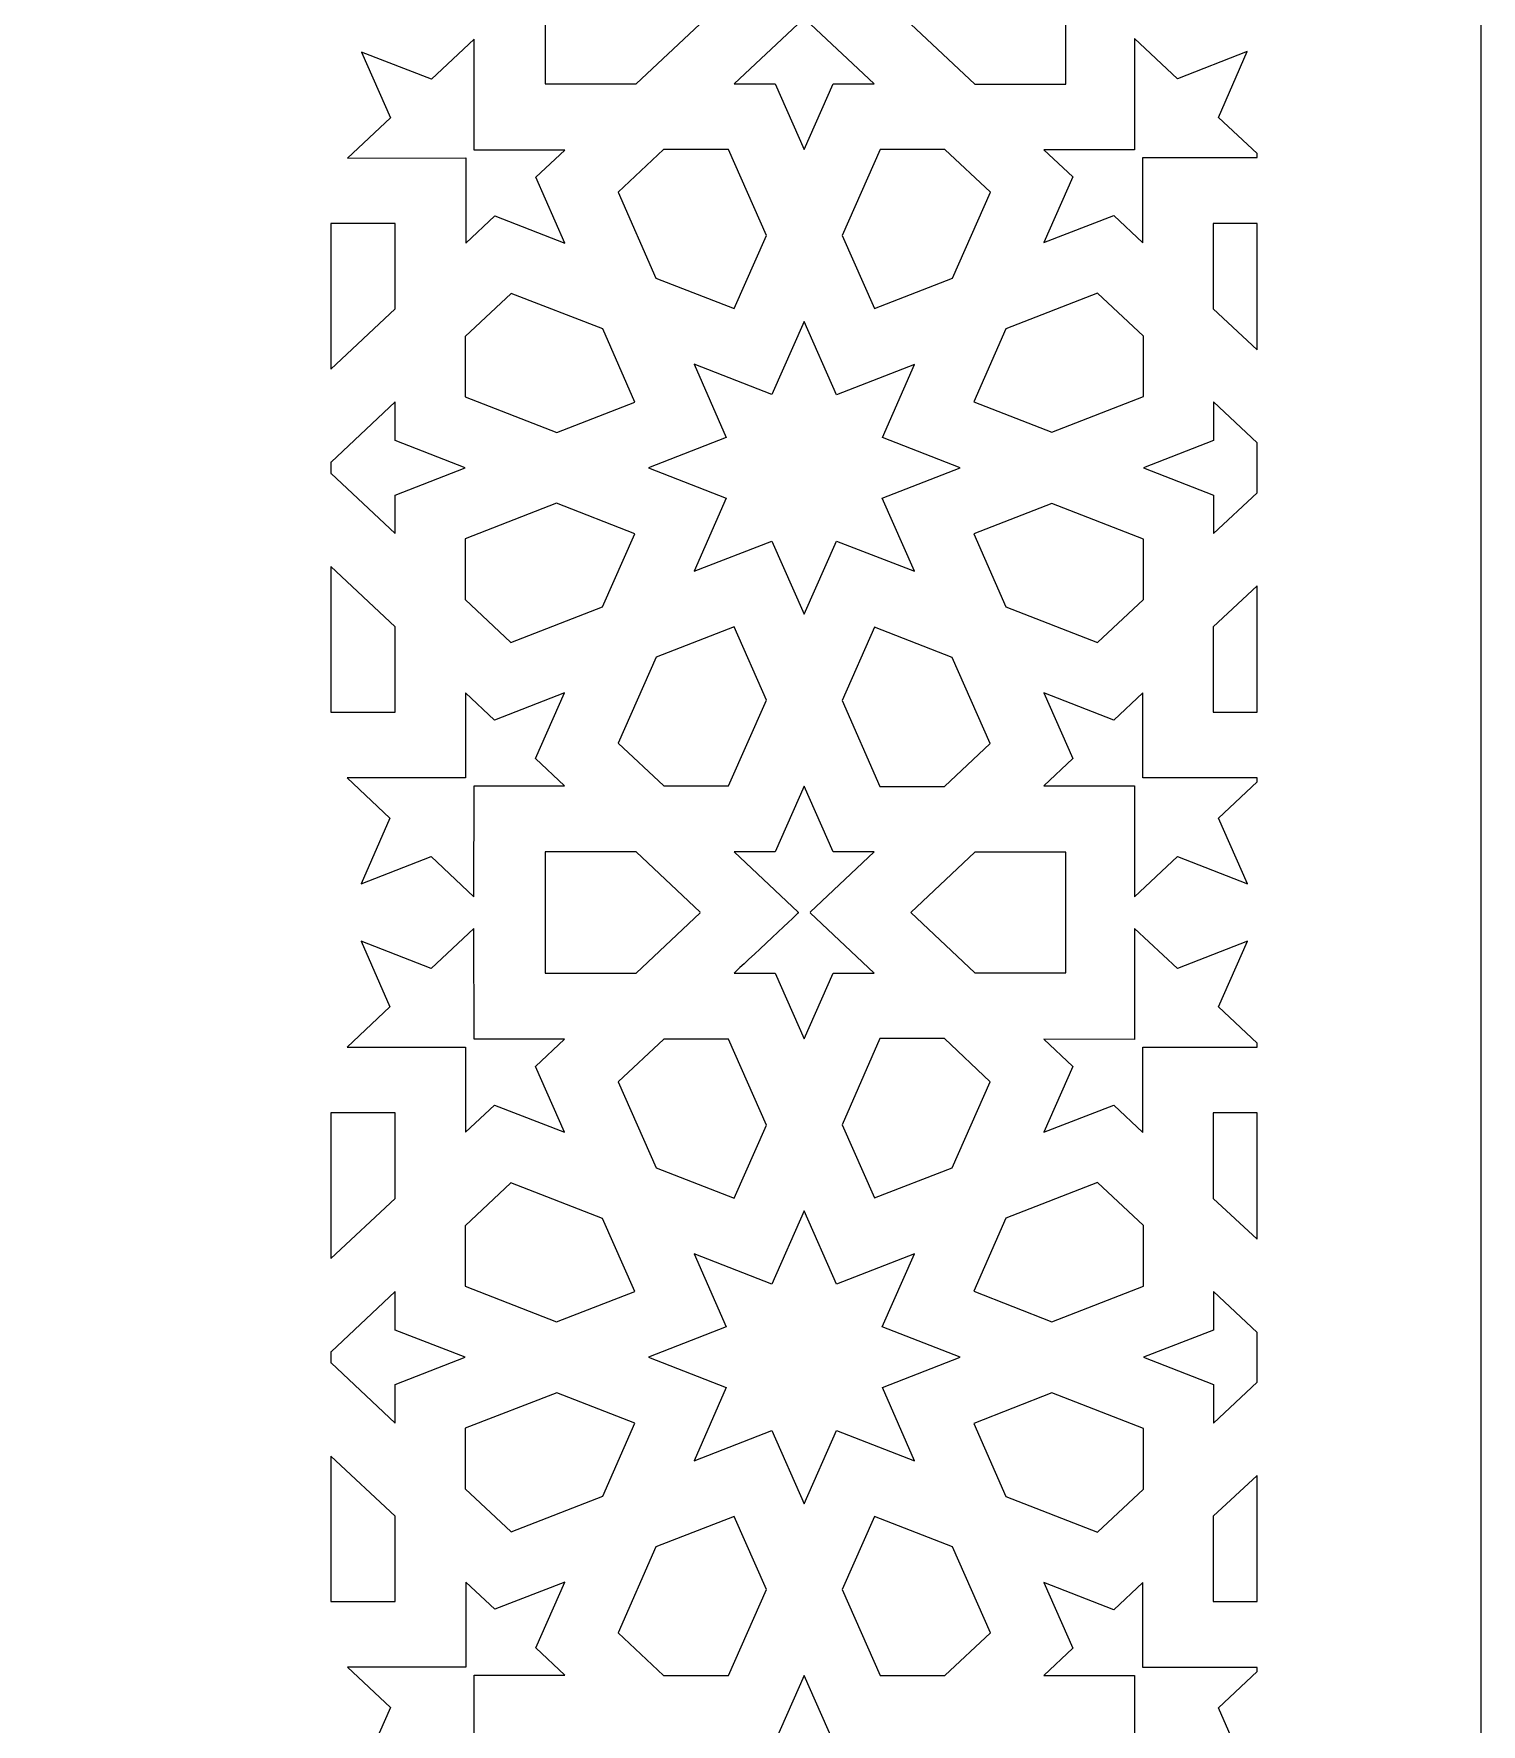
# Model space of a CAD drawing. Header units: millimetres. Extents: x -167 to 167, y -425 to 425.
# Drawn here: x 64.3 to 167, y -215.9 to -96 of the extents above; entities that cross this region are included whole.
import ezdxf

# ---------------------------------------------------------------- set-up
doc = ezdxf.new("R2010")
doc.units = ezdxf.units.MM
doc.header["$MEASUREMENT"] = 0
doc.layers.add('Layer 1', color=18, linetype='Continuous', true_color=0x000000)

msp = doc.modelspace()

# ---------------------------------------------------------------- linework, layer by layer
at = {"layer": 'Layer 1', "color": 250, "lineweight": 9, "true_color": 0x333333}
msp.add_lwpolyline([(-167.02, -424.72), (167.02, -424.72), (167.02, 424.72), (-167.02, 424.72)], close=True, dxfattribs=at)
for points, knots in [([(116.94, -91.05), (116.94, -91.05), (118.99, -86.39), (118.99, -86.39), (118.99, -86.39), (121.05, -91.05), (121.05, -91.05), (121.05, -91.05), (123.97, -91.05), (123.97, -91.05), (123.97, -91.05), (119.44, -95.3), (119.44, -95.3), (119.44, -95.3), (123.97, -99.54), (123.97, -99.54), (123.97, -99.54), (121.05, -99.54), (121.05, -99.54), (121.05, -99.54), (118.99, -104.2), (118.99, -104.2), (118.99, -104.2), (116.94, -99.54), (116.94, -99.54), (116.94, -99.54), (114.02, -99.54), (114.02, -99.54), (114.02, -99.54), (118.55, -95.3), (118.55, -95.3), (118.55, -95.3), (114.02, -91.05), (114.02, -91.05), (114.02, -91.05), (116.94, -91.05), (116.94, -91.05)], [0, 0, 0, 0, 0.083333, 0.083333, 0.083333, 0.166667, 0.166667, 0.166667, 0.25, 0.25, 0.25, 0.333333, 0.333333, 0.333333, 0.416667, 0.416667, 0.416667, 0.5, 0.5, 0.5, 0.583333, 0.583333, 0.583333, 0.666667, 0.666667, 0.666667, 0.75, 0.75, 0.75, 0.833333, 0.833333, 0.833333, 0.916667, 0.916667, 0.916667, 1, 1, 1, 1]), ([(107.07, -91.05), (107.07, -91.05), (111.59, -95.3), (111.59, -95.3), (111.59, -95.3), (107.07, -99.54), (107.07, -99.54), (107.07, -99.54), (100.61, -99.54), (100.61, -99.54), (100.61, -99.54), (100.61, -91.05), (100.61, -91.05), (100.61, -91.05), (107.07, -91.05), (107.07, -91.05)], [0, 0, 0, 0, 0.2, 0.2, 0.2, 0.4, 0.4, 0.4, 0.6, 0.6, 0.6, 0.8, 0.8, 0.8, 1, 1, 1, 1]), ([(131.1, -91.03), (131.1, -91.03), (137.55, -91.03), (137.55, -91.03), (137.55, -91.03), (137.55, -99.56), (137.55, -99.56), (137.55, -99.56), (131.1, -99.56), (131.1, -99.56), (131.1, -99.56), (126.56, -95.3), (126.56, -95.3), (126.56, -95.3), (126.57, -95.3), (126.56, -95.29), (126.56, -95.29), (131.1, -91.03), (131.1, -91.03)], [0, 0, 0, 0, 0.142857, 0.142857, 0.142857, 0.285714, 0.285714, 0.285714, 0.428571, 0.428571, 0.428571, 0.571429, 0.571429, 0.571429, 0.857143, 0.857143, 0.857143, 1, 1, 1, 1]), ([(89.64, -101.95), (89.64, -101.95), (87.58, -97.29), (87.58, -97.29), (87.58, -97.29), (92.55, -99.22), (92.55, -99.22), (92.55, -99.22), (95.58, -96.37), (95.58, -96.37), (95.58, -96.37), (95.59, -104.24), (95.59, -104.24), (95.59, -104.24), (102.02, -104.24), (102.02, -104.24), (102.02, -104.24), (99.96, -106.17), (99.96, -106.17), (99.96, -106.17), (102.02, -110.84), (102.02, -110.84), (102.02, -110.84), (97.05, -108.91), (97.05, -108.91), (97.05, -108.91), (94.99, -110.84), (94.99, -110.84), (94.99, -110.84), (94.99, -104.8), (94.99, -104.8), (94.99, -104.8), (86.59, -104.81), (86.59, -104.81), (86.59, -104.81), (89.64, -101.95), (89.64, -101.95)], [0, 0, 0, 0, 0.083333, 0.083333, 0.083333, 0.166667, 0.166667, 0.166667, 0.25, 0.25, 0.25, 0.333333, 0.333333, 0.333333, 0.416667, 0.416667, 0.416667, 0.5, 0.5, 0.5, 0.583333, 0.583333, 0.583333, 0.666667, 0.666667, 0.666667, 0.75, 0.75, 0.75, 0.833333, 0.833333, 0.833333, 0.916667, 0.916667, 0.916667, 1, 1, 1, 1]), ([(142.43, -104.22), (142.43, -104.22), (142.42, -96.33), (142.42, -96.33), (142.42, -96.33), (145.47, -99.19), (145.47, -99.19), (145.47, -99.19), (150.43, -97.26), (150.43, -97.26), (150.43, -97.26), (148.38, -101.92), (148.38, -101.92), (148.38, -101.92), (151.12, -104.49), (151.12, -104.49), (151.12, -104.49), (151.12, -104.77), (151.12, -104.77), (151.12, -104.77), (143.03, -104.78), (143.03, -104.78), (143.03, -104.78), (143.03, -110.82), (143.03, -110.82), (143.03, -110.82), (140.97, -108.88), (140.97, -108.88), (140.97, -108.88), (136, -110.81), (136, -110.81), (136, -110.81), (138.06, -106.15), (138.06, -106.15), (138.06, -106.15), (136, -104.22), (136, -104.22), (136, -104.22), (142.43, -104.22), (142.43, -104.22)], [0, 0, 0, 0, 0.076923, 0.076923, 0.076923, 0.153846, 0.153846, 0.153846, 0.230769, 0.230769, 0.230769, 0.307692, 0.307692, 0.307692, 0.384615, 0.384615, 0.384615, 0.461538, 0.461538, 0.461538, 0.538462, 0.538462, 0.538462, 0.615385, 0.615385, 0.615385, 0.692308, 0.692308, 0.692308, 0.769231, 0.769231, 0.769231, 0.846154, 0.846154, 0.846154, 0.923077, 0.923077, 0.923077, 1, 1, 1, 1]), ([(109.02, -104.21), (109.02, -104.21), (113.62, -104.2), (113.62, -104.2), (113.62, -104.2), (116.31, -110.31), (116.31, -110.31), (116.31, -110.31), (114.02, -115.49), (114.02, -115.49), (114.02, -115.49), (108.48, -113.34), (108.48, -113.34), (108.48, -113.34), (105.79, -107.24), (105.79, -107.24), (105.79, -107.24), (109.02, -104.21), (109.02, -104.21)], [0, 0, 0, 0, 0.166667, 0.166667, 0.166667, 0.333333, 0.333333, 0.333333, 0.5, 0.5, 0.5, 0.666667, 0.666667, 0.666667, 0.833333, 0.833333, 0.833333, 1, 1, 1, 1]), ([(124.38, -104.2), (124.38, -104.2), (128.98, -104.21), (128.98, -104.21), (128.98, -104.21), (132.21, -107.24), (132.21, -107.24), (132.21, -107.24), (129.51, -113.34), (129.51, -113.34), (129.51, -113.34), (123.98, -115.49), (123.98, -115.49), (123.98, -115.49), (121.69, -110.31), (121.69, -110.31), (121.69, -110.31), (124.38, -104.2), (124.38, -104.2)], [0, 0, 0, 0, 0.166667, 0.166667, 0.166667, 0.333333, 0.333333, 0.333333, 0.5, 0.5, 0.5, 0.666667, 0.666667, 0.666667, 0.833333, 0.833333, 0.833333, 1, 1, 1, 1]), ([(89.97, -109.45), (89.97, -109.45), (89.97, -115.51), (89.97, -115.51), (89.97, -115.51), (85.42, -119.78), (85.42, -119.78), (85.42, -119.78), (85.42, -109.45), (85.42, -109.45), (85.42, -109.45), (89.97, -109.45), (89.97, -109.45)], [0, 0, 0, 0, 0.25, 0.25, 0.25, 0.5, 0.5, 0.5, 0.75, 0.75, 0.75, 1, 1, 1, 1]), ([(151.12, -109.45), (151.12, -109.45), (151.12, -118.41), (151.12, -118.41), (151.12, -118.41), (148.02, -115.51), (148.02, -115.51), (148.02, -115.51), (148.02, -109.45), (148.02, -109.45), (148.02, -109.45), (151.12, -109.45), (151.12, -109.45)], [0, 0, 0, 0, 0.25, 0.25, 0.25, 0.5, 0.5, 0.5, 0.75, 0.75, 0.75, 1, 1, 1, 1]), ([(98.2, -114.41), (98.2, -114.41), (104.7, -116.93), (104.7, -116.93), (104.7, -116.93), (106.99, -122.12), (106.99, -122.12), (106.99, -122.12), (101.45, -124.27), (101.45, -124.27), (101.45, -124.27), (94.95, -121.74), (94.95, -121.74), (94.95, -121.74), (94.95, -117.46), (94.95, -117.46), (94.95, -117.46), (98.2, -114.41), (98.2, -114.41)], [0, 0, 0, 0, 0.166667, 0.166667, 0.166667, 0.333333, 0.333333, 0.333333, 0.5, 0.5, 0.5, 0.666667, 0.666667, 0.666667, 0.833333, 0.833333, 0.833333, 1, 1, 1, 1]), ([(133.31, -116.92), (133.31, -116.92), (139.81, -114.39), (139.81, -114.39), (139.81, -114.39), (143.06, -117.44), (143.06, -117.44), (143.06, -117.44), (143.06, -121.73), (143.06, -121.73), (143.06, -121.73), (136.56, -124.26), (136.56, -124.26), (136.56, -124.26), (131.02, -122.1), (131.02, -122.1), (131.02, -122.1), (133.31, -116.92), (133.31, -116.92)], [0, 0, 0, 0, 0.166667, 0.166667, 0.166667, 0.333333, 0.333333, 0.333333, 0.5, 0.5, 0.5, 0.666667, 0.666667, 0.666667, 0.833333, 0.833333, 0.833333, 1, 1, 1, 1]), ([(113.47, -124.64), (113.47, -124.64), (111.18, -119.44), (111.18, -119.44), (111.18, -119.44), (116.71, -121.59), (116.71, -121.59), (116.71, -121.59), (119, -116.4), (119, -116.4), (119, -116.4), (121.29, -121.6), (121.29, -121.6), (121.29, -121.6), (126.83, -119.45), (126.83, -119.45), (126.83, -119.45), (124.54, -124.64), (124.54, -124.64), (124.54, -124.64), (130.06, -126.79), (130.06, -126.79), (130.06, -126.79), (124.53, -128.94), (124.53, -128.94), (124.53, -128.94), (126.82, -134.13), (126.82, -134.13), (126.82, -134.13), (121.29, -131.98), (121.29, -131.98), (121.29, -131.98), (119, -137.17), (119, -137.17), (119, -137.17), (116.71, -131.98), (116.71, -131.98), (116.71, -131.98), (111.18, -134.13), (111.18, -134.13), (111.18, -134.13), (113.47, -128.94), (113.47, -128.94), (113.47, -128.94), (107.94, -126.79), (107.94, -126.79), (107.94, -126.79), (113.47, -124.64), (113.47, -124.64)], [0, 0, 0, 0, 0.0625, 0.0625, 0.0625, 0.125, 0.125, 0.125, 0.1875, 0.1875, 0.1875, 0.25, 0.25, 0.25, 0.3125, 0.3125, 0.3125, 0.375, 0.375, 0.375, 0.4375, 0.4375, 0.4375, 0.5, 0.5, 0.5, 0.5625, 0.5625, 0.5625, 0.625, 0.625, 0.625, 0.6875, 0.6875, 0.6875, 0.75, 0.75, 0.75, 0.8125, 0.8125, 0.8125, 0.875, 0.875, 0.875, 0.9375, 0.9375, 0.9375, 1, 1, 1, 1]), ([(85.44, -126.39), (85.44, -126.39), (89.98, -122.11), (89.98, -122.11), (89.98, -122.11), (89.98, -124.85), (89.98, -124.85), (89.98, -124.85), (94.95, -126.78), (94.95, -126.78), (94.95, -126.78), (89.98, -128.72), (89.98, -128.72), (89.98, -128.72), (89.98, -131.45), (89.98, -131.45), (89.98, -131.45), (85.43, -127.18), (85.43, -127.18), (85.43, -127.18), (85.42, -127.19), (85.42, -127.19), (85.42, -127.19), (85.42, -126.37), (85.42, -126.37), (85.42, -126.37), (85.44, -126.39), (85.44, -126.39)], [0, 0, 0, 0, 0.111111, 0.111111, 0.111111, 0.222222, 0.222222, 0.222222, 0.333333, 0.333333, 0.333333, 0.444444, 0.444444, 0.444444, 0.555556, 0.555556, 0.555556, 0.666667, 0.666667, 0.666667, 0.777778, 0.777778, 0.777778, 0.888889, 0.888889, 0.888889, 1, 1, 1, 1]), ([(148.03, -124.85), (148.03, -124.85), (148.03, -122.11), (148.03, -122.11), (148.03, -122.11), (151.12, -125.02), (151.12, -125.02), (151.12, -125.02), (151.12, -128.55), (151.12, -128.55), (151.12, -128.55), (148.03, -131.45), (148.03, -131.45), (148.03, -131.45), (148.03, -128.72), (148.03, -128.72), (148.03, -128.72), (143.06, -126.78), (143.06, -126.78), (143.06, -126.78), (148.03, -124.85), (148.03, -124.85)], [0, 0, 0, 0, 0.142857, 0.142857, 0.142857, 0.285714, 0.285714, 0.285714, 0.428571, 0.428571, 0.428571, 0.571429, 0.571429, 0.571429, 0.714286, 0.714286, 0.714286, 0.857143, 0.857143, 0.857143, 1, 1, 1, 1]), ([(101.43, -129.3), (101.43, -129.3), (106.97, -131.46), (106.97, -131.46), (106.97, -131.46), (104.68, -136.64), (104.68, -136.64), (104.68, -136.64), (98.19, -139.17), (98.19, -139.17), (98.19, -139.17), (94.94, -136.12), (94.94, -136.12), (94.94, -136.12), (94.94, -131.83), (94.94, -131.83), (94.94, -131.83), (101.43, -129.3), (101.43, -129.3)], [0, 0, 0, 0, 0.166667, 0.166667, 0.166667, 0.333333, 0.333333, 0.333333, 0.5, 0.5, 0.5, 0.666667, 0.666667, 0.666667, 0.833333, 0.833333, 0.833333, 1, 1, 1, 1]), ([(136.56, -129.31), (136.56, -129.31), (143.06, -131.84), (143.06, -131.84), (143.06, -131.84), (143.06, -136.12), (143.06, -136.12), (143.06, -136.12), (139.81, -139.18), (139.81, -139.18), (139.81, -139.18), (133.31, -136.65), (133.31, -136.65), (133.31, -136.65), (131.02, -131.47), (131.02, -131.47), (131.02, -131.47), (136.56, -129.31), (136.56, -129.31)], [0, 0, 0, 0, 0.166667, 0.166667, 0.166667, 0.333333, 0.333333, 0.333333, 0.5, 0.5, 0.5, 0.666667, 0.666667, 0.666667, 0.833333, 0.833333, 0.833333, 1, 1, 1, 1]), ([(89.97, -138.06), (89.97, -138.06), (89.97, -144.12), (89.97, -144.12), (89.97, -144.12), (85.42, -144.12), (85.42, -144.12), (85.42, -144.12), (85.42, -133.79), (85.42, -133.79), (85.42, -133.79), (89.97, -138.06), (89.97, -138.06)], [0, 0, 0, 0, 0.25, 0.25, 0.25, 0.5, 0.5, 0.5, 0.75, 0.75, 0.75, 1, 1, 1, 1]), ([(151.12, -135.16), (151.12, -135.16), (151.12, -144.12), (151.12, -144.12), (151.12, -144.12), (148.02, -144.12), (148.02, -144.12), (148.02, -144.12), (148.02, -138.06), (148.02, -138.06), (148.02, -138.06), (151.12, -135.16), (151.12, -135.16)], [0, 0, 0, 0, 0.25, 0.25, 0.25, 0.5, 0.5, 0.5, 0.75, 0.75, 0.75, 1, 1, 1, 1]), ([(108.5, -140.23), (108.5, -140.23), (114.03, -138.07), (114.03, -138.07), (114.03, -138.07), (116.32, -143.26), (116.32, -143.26), (116.32, -143.26), (113.63, -149.36), (113.63, -149.36), (113.63, -149.36), (109.03, -149.36), (109.03, -149.36), (109.03, -149.36), (105.8, -146.33), (105.8, -146.33), (105.8, -146.33), (108.5, -140.23), (108.5, -140.23)], [0, 0, 0, 0, 0.166667, 0.166667, 0.166667, 0.333333, 0.333333, 0.333333, 0.5, 0.5, 0.5, 0.666667, 0.666667, 0.666667, 0.833333, 0.833333, 0.833333, 1, 1, 1, 1]), ([(123.98, -138.09), (123.98, -138.09), (129.5, -140.24), (129.5, -140.24), (129.5, -140.24), (132.19, -146.34), (132.19, -146.34), (132.19, -146.34), (128.94, -149.4), (128.94, -149.4), (128.94, -149.4), (124.37, -149.4), (124.37, -149.4), (124.37, -149.4), (121.68, -143.29), (121.68, -143.29), (121.68, -143.29), (123.98, -138.09), (123.98, -138.09)], [0, 0, 0, 0, 0.166667, 0.166667, 0.166667, 0.333333, 0.333333, 0.333333, 0.5, 0.5, 0.5, 0.666667, 0.666667, 0.666667, 0.833333, 0.833333, 0.833333, 1, 1, 1, 1]), ([(94.97, -148.78), (94.97, -148.78), (94.97, -142.75), (94.97, -142.75), (94.97, -142.75), (97.03, -144.68), (97.03, -144.68), (97.03, -144.68), (102, -142.75), (102, -142.75), (102, -142.75), (99.94, -147.41), (99.94, -147.41), (99.94, -147.41), (102, -149.35), (102, -149.35), (102, -149.35), (95.57, -149.35), (95.57, -149.35), (95.57, -149.35), (95.56, -157.22), (95.56, -157.22), (95.56, -157.22), (92.52, -154.37), (92.52, -154.37), (92.52, -154.37), (87.56, -156.3), (87.56, -156.3), (87.56, -156.3), (89.61, -151.64), (89.61, -151.64), (89.61, -151.64), (86.57, -148.78), (86.57, -148.78), (86.57, -148.78), (94.97, -148.78), (94.97, -148.78)], [0, 0, 0, 0, 0.083333, 0.083333, 0.083333, 0.166667, 0.166667, 0.166667, 0.25, 0.25, 0.25, 0.333333, 0.333333, 0.333333, 0.416667, 0.416667, 0.416667, 0.5, 0.5, 0.5, 0.583333, 0.583333, 0.583333, 0.666667, 0.666667, 0.666667, 0.75, 0.75, 0.75, 0.833333, 0.833333, 0.833333, 0.916667, 0.916667, 0.916667, 1, 1, 1, 1]), ([(138.05, -147.41), (138.05, -147.41), (136, -142.75), (136, -142.75), (136, -142.75), (140.96, -144.68), (140.96, -144.68), (140.96, -144.68), (143.03, -142.74), (143.03, -142.74), (143.03, -142.74), (143.02, -148.78), (143.02, -148.78), (143.02, -148.78), (151.12, -148.78), (151.12, -148.78), (151.12, -148.78), (151.12, -149.07), (151.12, -149.07), (151.12, -149.07), (148.38, -151.64), (148.38, -151.64), (148.38, -151.64), (150.44, -156.3), (150.44, -156.3), (150.44, -156.3), (145.47, -154.37), (145.47, -154.37), (145.47, -154.37), (142.43, -157.22), (142.43, -157.22), (142.43, -157.22), (142.43, -149.34), (142.43, -149.34), (142.43, -149.34), (135.99, -149.35), (135.99, -149.35), (135.99, -149.35), (138.05, -147.41), (138.05, -147.41)], [0, 0, 0, 0, 0.076923, 0.076923, 0.076923, 0.153846, 0.153846, 0.153846, 0.230769, 0.230769, 0.230769, 0.307692, 0.307692, 0.307692, 0.384615, 0.384615, 0.384615, 0.461538, 0.461538, 0.461538, 0.538462, 0.538462, 0.538462, 0.615385, 0.615385, 0.615385, 0.692308, 0.692308, 0.692308, 0.769231, 0.769231, 0.769231, 0.846154, 0.846154, 0.846154, 0.923077, 0.923077, 0.923077, 1, 1, 1, 1]), ([(116.94, -154.04), (116.94, -154.04), (118.99, -149.38), (118.99, -149.38), (118.99, -149.38), (121.05, -154.04), (121.05, -154.04), (121.05, -154.04), (123.97, -154.04), (123.97, -154.04), (123.97, -154.04), (119.42, -158.31), (119.42, -158.31), (119.42, -158.31), (119.45, -158.34), (119.45, -158.34), (119.45, -158.34), (119.42, -158.37), (119.42, -158.37), (119.42, -158.37), (123.97, -162.64), (123.97, -162.64), (123.97, -162.64), (121.05, -162.64), (121.05, -162.64), (121.05, -162.64), (118.99, -167.3), (118.99, -167.3), (118.99, -167.3), (116.94, -162.64), (116.94, -162.64), (116.94, -162.64), (114.02, -162.64), (114.02, -162.64), (114.02, -162.64), (118.57, -158.37), (118.58, -158.37), (118.58, -158.37), (118.55, -158.34), (118.55, -158.34), (118.55, -158.34), (118.58, -158.31), (118.57, -158.31), (118.57, -158.31), (114.02, -154.04), (114.02, -154.04), (114.02, -154.04), (116.94, -154.04), (116.94, -154.04)], [0, 0, 0, 0, 0.045455, 0.045455, 0.045455, 0.090909, 0.090909, 0.090909, 0.136364, 0.136364, 0.136364, 0.272727, 0.272727, 0.272727, 0.318182, 0.318182, 0.318182, 0.454545, 0.454545, 0.454545, 0.5, 0.5, 0.5, 0.545455, 0.545455, 0.545455, 0.590909, 0.590909, 0.590909, 0.636364, 0.636364, 0.636364, 0.681818, 0.681818, 0.681818, 0.772727, 0.772727, 0.772727, 0.818182, 0.818182, 0.818182, 0.909091, 0.909091, 0.909091, 0.954545, 0.954545, 0.954545, 1, 1, 1, 1]), ([(107.07, -154.04), (107.07, -154.04), (111.61, -158.31), (111.61, -158.31), (111.61, -158.31), (111.58, -158.34), (111.58, -158.34), (111.58, -158.34), (111.61, -158.37), (111.61, -158.37), (111.61, -158.37), (107.07, -162.64), (107.07, -162.64), (107.07, -162.64), (100.62, -162.64), (100.62, -162.64), (100.62, -162.64), (100.62, -154.04), (100.62, -154.04), (100.62, -154.04), (107.07, -154.04), (107.07, -154.04)], [0, 0, 0, 0, 0.142857, 0.142857, 0.142857, 0.285714, 0.285714, 0.285714, 0.428571, 0.428571, 0.428571, 0.571429, 0.571429, 0.571429, 0.714286, 0.714286, 0.714286, 0.857143, 0.857143, 0.857143, 1, 1, 1, 1]), ([(131.11, -154.06), (131.11, -154.06), (137.56, -154.06), (137.56, -154.06), (137.56, -154.06), (137.56, -162.61), (137.56, -162.61), (137.56, -162.61), (131.11, -162.61), (131.11, -162.61), (131.11, -162.61), (126.57, -158.34), (126.57, -158.34), (126.57, -158.34), (131.11, -154.06), (131.11, -154.06)], [0, 0, 0, 0, 0.2, 0.2, 0.2, 0.4, 0.4, 0.4, 0.6, 0.6, 0.6, 0.8, 0.8, 0.8, 1, 1, 1, 1]), ([(89.61, -165.04), (89.61, -165.04), (87.56, -160.38), (87.56, -160.38), (87.56, -160.38), (92.52, -162.31), (92.52, -162.31), (92.52, -162.31), (95.56, -159.46), (95.56, -159.46), (95.56, -159.46), (95.57, -167.33), (95.57, -167.33), (95.57, -167.33), (102, -167.33), (102, -167.33), (102, -167.33), (99.94, -169.26), (99.94, -169.26), (99.94, -169.26), (102, -173.93), (102, -173.93), (102, -173.93), (97.03, -172), (97.03, -172), (97.03, -172), (94.97, -173.93), (94.97, -173.93), (94.97, -173.93), (94.97, -167.89), (94.97, -167.89), (94.97, -167.89), (86.57, -167.9), (86.57, -167.9), (86.57, -167.9), (89.61, -165.04), (89.61, -165.04)], [0, 0, 0, 0, 0.083333, 0.083333, 0.083333, 0.166667, 0.166667, 0.166667, 0.25, 0.25, 0.25, 0.333333, 0.333333, 0.333333, 0.416667, 0.416667, 0.416667, 0.5, 0.5, 0.5, 0.583333, 0.583333, 0.583333, 0.666667, 0.666667, 0.666667, 0.75, 0.75, 0.75, 0.833333, 0.833333, 0.833333, 0.916667, 0.916667, 0.916667, 1, 1, 1, 1]), ([(142.43, -167.34), (142.43, -167.34), (142.43, -159.46), (142.43, -159.46), (142.43, -159.46), (145.47, -162.31), (145.47, -162.31), (145.47, -162.31), (150.44, -160.38), (150.44, -160.38), (150.44, -160.38), (148.38, -165.04), (148.38, -165.04), (148.38, -165.04), (151.12, -167.61), (151.12, -167.61), (151.12, -167.61), (151.12, -167.9), (151.12, -167.9), (151.12, -167.9), (143.02, -167.9), (143.02, -167.9), (143.02, -167.9), (143.03, -173.94), (143.03, -173.94), (143.03, -173.94), (140.96, -172), (140.96, -172), (140.96, -172), (136, -173.93), (136, -173.93), (136, -173.93), (138.05, -169.27), (138.05, -169.27), (138.05, -169.27), (135.99, -167.33), (135.99, -167.33), (135.99, -167.33), (142.43, -167.34), (142.43, -167.34)], [0, 0, 0, 0, 0.076923, 0.076923, 0.076923, 0.153846, 0.153846, 0.153846, 0.230769, 0.230769, 0.230769, 0.307692, 0.307692, 0.307692, 0.384615, 0.384615, 0.384615, 0.461538, 0.461538, 0.461538, 0.538462, 0.538462, 0.538462, 0.615385, 0.615385, 0.615385, 0.692308, 0.692308, 0.692308, 0.769231, 0.769231, 0.769231, 0.846154, 0.846154, 0.846154, 0.923077, 0.923077, 0.923077, 1, 1, 1, 1]), ([(109.03, -167.32), (109.03, -167.32), (113.63, -167.32), (113.63, -167.32), (113.63, -167.32), (116.32, -173.42), (116.32, -173.42), (116.32, -173.42), (114.03, -178.61), (114.03, -178.61), (114.03, -178.61), (108.5, -176.45), (108.5, -176.45), (108.5, -176.45), (105.8, -170.35), (105.8, -170.35), (105.8, -170.35), (109.03, -167.32), (109.03, -167.32)], [0, 0, 0, 0, 0.166667, 0.166667, 0.166667, 0.333333, 0.333333, 0.333333, 0.5, 0.5, 0.5, 0.666667, 0.666667, 0.666667, 0.833333, 0.833333, 0.833333, 1, 1, 1, 1]), ([(124.37, -167.28), (124.37, -167.28), (128.94, -167.28), (128.94, -167.28), (128.94, -167.28), (132.19, -170.34), (132.19, -170.34), (132.19, -170.34), (129.5, -176.44), (129.5, -176.44), (129.5, -176.44), (123.98, -178.58), (123.98, -178.58), (123.98, -178.58), (121.68, -173.39), (121.68, -173.39), (121.68, -173.39), (124.37, -167.28), (124.37, -167.28)], [0, 0, 0, 0, 0.166667, 0.166667, 0.166667, 0.333333, 0.333333, 0.333333, 0.5, 0.5, 0.5, 0.666667, 0.666667, 0.666667, 0.833333, 0.833333, 0.833333, 1, 1, 1, 1]), ([(89.97, -172.56), (89.97, -172.56), (89.97, -178.62), (89.97, -178.62), (89.97, -178.62), (85.42, -182.89), (85.42, -182.89), (85.42, -182.89), (85.42, -172.56), (85.42, -172.56), (85.42, -172.56), (89.97, -172.56), (89.97, -172.56)], [0, 0, 0, 0, 0.25, 0.25, 0.25, 0.5, 0.5, 0.5, 0.75, 0.75, 0.75, 1, 1, 1, 1]), ([(151.12, -172.56), (151.12, -172.56), (151.12, -181.52), (151.12, -181.52), (151.12, -181.52), (148.02, -178.62), (148.02, -178.62), (148.02, -178.62), (148.02, -172.56), (148.02, -172.56), (148.02, -172.56), (151.12, -172.56), (151.12, -172.56)], [0, 0, 0, 0, 0.25, 0.25, 0.25, 0.5, 0.5, 0.5, 0.75, 0.75, 0.75, 1, 1, 1, 1]), ([(98.19, -177.51), (98.19, -177.51), (104.68, -180.04), (104.68, -180.04), (104.68, -180.04), (106.97, -185.22), (106.97, -185.22), (106.97, -185.22), (101.43, -187.38), (101.43, -187.38), (101.43, -187.38), (94.94, -184.85), (94.94, -184.85), (94.94, -184.85), (94.94, -180.56), (94.94, -180.56), (94.94, -180.56), (98.19, -177.51), (98.19, -177.51)], [0, 0, 0, 0, 0.166667, 0.166667, 0.166667, 0.333333, 0.333333, 0.333333, 0.5, 0.5, 0.5, 0.666667, 0.666667, 0.666667, 0.833333, 0.833333, 0.833333, 1, 1, 1, 1]), ([(133.31, -180.03), (133.31, -180.03), (139.81, -177.5), (139.81, -177.5), (139.81, -177.5), (143.06, -180.55), (143.06, -180.55), (143.06, -180.55), (143.06, -184.84), (143.06, -184.84), (143.06, -184.84), (136.56, -187.37), (136.56, -187.37), (136.56, -187.37), (131.02, -185.21), (131.02, -185.21), (131.02, -185.21), (133.31, -180.03), (133.31, -180.03)], [0, 0, 0, 0, 0.166667, 0.166667, 0.166667, 0.333333, 0.333333, 0.333333, 0.5, 0.5, 0.5, 0.666667, 0.666667, 0.666667, 0.833333, 0.833333, 0.833333, 1, 1, 1, 1]), ([(113.47, -187.74), (113.47, -187.74), (111.18, -182.55), (111.18, -182.55), (111.18, -182.55), (116.71, -184.7), (116.71, -184.7), (116.71, -184.7), (119, -179.51), (119, -179.51), (119, -179.51), (121.29, -184.7), (121.29, -184.7), (121.29, -184.7), (126.82, -182.55), (126.82, -182.55), (126.82, -182.55), (124.53, -187.74), (124.53, -187.74), (124.53, -187.74), (130.06, -189.89), (130.06, -189.89), (130.06, -189.89), (124.54, -192.04), (124.54, -192.04), (124.54, -192.04), (126.83, -197.23), (126.83, -197.23), (126.83, -197.23), (121.29, -195.08), (121.29, -195.08), (121.29, -195.08), (119, -200.28), (119, -200.28), (119, -200.28), (116.71, -195.09), (116.71, -195.09), (116.71, -195.09), (111.18, -197.24), (111.18, -197.24), (111.18, -197.24), (113.47, -192.04), (113.47, -192.04), (113.47, -192.04), (107.94, -189.89), (107.94, -189.89), (107.94, -189.89), (113.47, -187.74), (113.47, -187.74)], [0, 0, 0, 0, 0.0625, 0.0625, 0.0625, 0.125, 0.125, 0.125, 0.1875, 0.1875, 0.1875, 0.25, 0.25, 0.25, 0.3125, 0.3125, 0.3125, 0.375, 0.375, 0.375, 0.4375, 0.4375, 0.4375, 0.5, 0.5, 0.5, 0.5625, 0.5625, 0.5625, 0.625, 0.625, 0.625, 0.6875, 0.6875, 0.6875, 0.75, 0.75, 0.75, 0.8125, 0.8125, 0.8125, 0.875, 0.875, 0.875, 0.9375, 0.9375, 0.9375, 1, 1, 1, 1]), ([(85.43, -189.5), (85.43, -189.5), (89.98, -185.22), (89.98, -185.22), (89.98, -185.22), (89.98, -187.96), (89.98, -187.96), (89.98, -187.96), (94.95, -189.89), (94.95, -189.89), (94.95, -189.89), (89.98, -191.83), (89.98, -191.83), (89.98, -191.83), (89.98, -194.56), (89.98, -194.56), (89.98, -194.56), (85.44, -190.29), (85.44, -190.29), (85.44, -190.29), (85.42, -190.31), (85.42, -190.31), (85.42, -190.31), (85.42, -189.49), (85.42, -189.49), (85.42, -189.49), (85.43, -189.5), (85.43, -189.5)], [0, 0, 0, 0, 0.111111, 0.111111, 0.111111, 0.222222, 0.222222, 0.222222, 0.333333, 0.333333, 0.333333, 0.444444, 0.444444, 0.444444, 0.555556, 0.555556, 0.555556, 0.666667, 0.666667, 0.666667, 0.777778, 0.777778, 0.777778, 0.888889, 0.888889, 0.888889, 1, 1, 1, 1]), ([(148.03, -187.96), (148.03, -187.96), (148.03, -185.22), (148.03, -185.22), (148.03, -185.22), (151.12, -188.13), (151.12, -188.13), (151.12, -188.13), (151.12, -191.66), (151.12, -191.66), (151.12, -191.66), (148.03, -194.56), (148.03, -194.56), (148.03, -194.56), (148.03, -191.83), (148.03, -191.83), (148.03, -191.83), (143.06, -189.89), (143.06, -189.89), (143.06, -189.89), (148.03, -187.96), (148.03, -187.96)], [0, 0, 0, 0, 0.142857, 0.142857, 0.142857, 0.285714, 0.285714, 0.285714, 0.428571, 0.428571, 0.428571, 0.571429, 0.571429, 0.571429, 0.714286, 0.714286, 0.714286, 0.857143, 0.857143, 0.857143, 1, 1, 1, 1]), ([(101.45, -192.41), (101.45, -192.41), (106.99, -194.56), (106.99, -194.56), (106.99, -194.56), (104.7, -199.75), (104.7, -199.75), (104.7, -199.75), (98.2, -202.27), (98.2, -202.27), (98.2, -202.27), (94.95, -199.22), (94.95, -199.22), (94.95, -199.22), (94.95, -194.93), (94.95, -194.93), (94.95, -194.93), (101.45, -192.41), (101.45, -192.41)], [0, 0, 0, 0, 0.166667, 0.166667, 0.166667, 0.333333, 0.333333, 0.333333, 0.5, 0.5, 0.5, 0.666667, 0.666667, 0.666667, 0.833333, 0.833333, 0.833333, 1, 1, 1, 1]), ([(136.56, -192.42), (136.56, -192.42), (143.06, -194.95), (143.06, -194.95), (143.06, -194.95), (143.06, -199.24), (143.06, -199.24), (143.06, -199.24), (139.81, -202.29), (139.81, -202.29), (139.81, -202.29), (133.31, -199.76), (133.31, -199.76), (133.31, -199.76), (131.02, -194.58), (131.02, -194.58), (131.02, -194.58), (136.56, -192.42), (136.56, -192.42)], [0, 0, 0, 0, 0.166667, 0.166667, 0.166667, 0.333333, 0.333333, 0.333333, 0.5, 0.5, 0.5, 0.666667, 0.666667, 0.666667, 0.833333, 0.833333, 0.833333, 1, 1, 1, 1]), ([(89.97, -201.17), (89.97, -201.17), (89.97, -207.23), (89.97, -207.23), (89.97, -207.23), (85.42, -207.23), (85.42, -207.23), (85.42, -207.23), (85.42, -196.9), (85.42, -196.9), (85.42, -196.9), (89.97, -201.17), (89.97, -201.17)], [0, 0, 0, 0, 0.25, 0.25, 0.25, 0.5, 0.5, 0.5, 0.75, 0.75, 0.75, 1, 1, 1, 1]), ([(151.12, -198.27), (151.12, -198.27), (151.12, -207.23), (151.12, -207.23), (151.12, -207.23), (148.02, -207.23), (148.02, -207.23), (148.02, -207.23), (148.02, -201.17), (148.02, -201.17), (148.02, -201.17), (151.12, -198.27), (151.12, -198.27)], [0, 0, 0, 0, 0.25, 0.25, 0.25, 0.5, 0.5, 0.5, 0.75, 0.75, 0.75, 1, 1, 1, 1]), ([(108.48, -203.34), (108.48, -203.34), (114.02, -201.19), (114.02, -201.19), (114.02, -201.19), (116.31, -206.37), (116.31, -206.37), (116.31, -206.37), (113.62, -212.48), (113.62, -212.48), (113.62, -212.48), (109.02, -212.47), (109.02, -212.47), (109.02, -212.47), (105.79, -209.44), (105.79, -209.44), (105.79, -209.44), (108.48, -203.34), (108.48, -203.34)], [0, 0, 0, 0, 0.166667, 0.166667, 0.166667, 0.333333, 0.333333, 0.333333, 0.5, 0.5, 0.5, 0.666667, 0.666667, 0.666667, 0.833333, 0.833333, 0.833333, 1, 1, 1, 1]), ([(123.98, -201.19), (123.98, -201.19), (129.51, -203.34), (129.51, -203.34), (129.51, -203.34), (132.21, -209.44), (132.21, -209.44), (132.21, -209.44), (128.98, -212.47), (128.98, -212.47), (128.98, -212.47), (124.38, -212.48), (124.38, -212.48), (124.38, -212.48), (121.69, -206.37), (121.69, -206.37), (121.69, -206.37), (123.98, -201.19), (123.98, -201.19)], [0, 0, 0, 0, 0.166667, 0.166667, 0.166667, 0.333333, 0.333333, 0.333333, 0.5, 0.5, 0.5, 0.666667, 0.666667, 0.666667, 0.833333, 0.833333, 0.833333, 1, 1, 1, 1]), ([(94.99, -211.87), (94.99, -211.87), (94.99, -205.84), (94.99, -205.84), (94.99, -205.84), (97.05, -207.77), (97.05, -207.77), (97.05, -207.77), (102.02, -205.84), (102.02, -205.84), (102.02, -205.84), (99.96, -210.5), (99.96, -210.5), (99.96, -210.5), (102.02, -212.44), (102.02, -212.44), (102.02, -212.44), (95.59, -212.44), (95.59, -212.44), (95.59, -212.44), (95.58, -220.31), (95.58, -220.31), (95.58, -220.31), (92.55, -217.46), (92.55, -217.46), (92.55, -217.46), (87.58, -219.39), (87.58, -219.39), (87.58, -219.39), (89.64, -214.73), (89.64, -214.73), (89.64, -214.73), (86.59, -211.87), (86.59, -211.87), (86.59, -211.87), (94.99, -211.87), (94.99, -211.87)], [0, 0, 0, 0, 0.083333, 0.083333, 0.083333, 0.166667, 0.166667, 0.166667, 0.25, 0.25, 0.25, 0.333333, 0.333333, 0.333333, 0.416667, 0.416667, 0.416667, 0.5, 0.5, 0.5, 0.583333, 0.583333, 0.583333, 0.666667, 0.666667, 0.666667, 0.75, 0.75, 0.75, 0.833333, 0.833333, 0.833333, 0.916667, 0.916667, 0.916667, 1, 1, 1, 1]), ([(138.06, -210.53), (138.06, -210.53), (136, -205.86), (136, -205.86), (136, -205.86), (140.97, -207.8), (140.97, -207.8), (140.97, -207.8), (143.03, -205.86), (143.03, -205.86), (143.03, -205.86), (143.03, -211.9), (143.03, -211.9), (143.03, -211.9), (151.12, -211.91), (151.12, -211.91), (151.12, -211.91), (151.12, -212.19), (151.12, -212.19), (151.12, -212.19), (148.38, -214.76), (148.38, -214.76), (148.38, -214.76), (150.43, -219.42), (150.43, -219.42), (150.43, -219.42), (145.47, -217.49), (145.47, -217.49), (145.47, -217.49), (142.42, -220.35), (142.42, -220.35), (142.42, -220.35), (142.43, -212.46), (142.43, -212.46), (142.43, -212.46), (136, -212.46), (136, -212.46), (136, -212.46), (138.06, -210.53), (138.06, -210.53)], [0, 0, 0, 0, 0.076923, 0.076923, 0.076923, 0.153846, 0.153846, 0.153846, 0.230769, 0.230769, 0.230769, 0.307692, 0.307692, 0.307692, 0.384615, 0.384615, 0.384615, 0.461538, 0.461538, 0.461538, 0.538462, 0.538462, 0.538462, 0.615385, 0.615385, 0.615385, 0.692308, 0.692308, 0.692308, 0.769231, 0.769231, 0.769231, 0.846154, 0.846154, 0.846154, 0.923077, 0.923077, 0.923077, 1, 1, 1, 1]), ([(116.94, -217.14), (116.94, -217.14), (118.99, -212.47), (118.99, -212.47), (118.99, -212.47), (121.05, -217.14), (121.05, -217.14), (121.05, -217.14), (123.97, -217.14), (123.97, -217.14), (123.97, -217.14), (119.44, -221.38), (119.44, -221.38), (119.44, -221.38), (123.97, -225.63), (123.97, -225.63), (123.97, -225.63), (121.05, -225.63), (121.05, -225.63), (121.05, -225.63), (118.99, -230.29), (118.99, -230.29), (118.99, -230.29), (116.94, -225.63), (116.94, -225.63), (116.94, -225.63), (114.02, -225.63), (114.02, -225.63), (114.02, -225.63), (118.55, -221.38), (118.55, -221.38), (118.55, -221.38), (114.02, -217.14), (114.02, -217.14), (114.02, -217.14), (116.94, -217.14), (116.94, -217.14)], [0, 0, 0, 0, 0.083333, 0.083333, 0.083333, 0.166667, 0.166667, 0.166667, 0.25, 0.25, 0.25, 0.333333, 0.333333, 0.333333, 0.416667, 0.416667, 0.416667, 0.5, 0.5, 0.5, 0.583333, 0.583333, 0.583333, 0.666667, 0.666667, 0.666667, 0.75, 0.75, 0.75, 0.833333, 0.833333, 0.833333, 0.916667, 0.916667, 0.916667, 1, 1, 1, 1])]:
    msp.add_open_spline(points, degree=3, knots=knots, dxfattribs=at)

doc.saveas('drawing.dxf')
